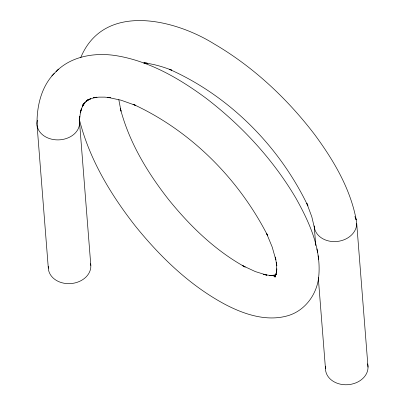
<?xml version="1.0" encoding="UTF-8"?>
<svg xmlns="http://www.w3.org/2000/svg" width="405" height="405" viewBox="0 0 405 405"><rect width="100%" height="100%" fill="white"/><g stroke="black" fill="none" stroke-linecap="round" stroke-linejoin="round"><path stroke-width="0.61" d="M37.002 124.163C36.83 106.07 41.29 86.812 54.204 73.477M79.476 124.532L79.755 116.372L79.486 119.84L80.2 114.129L81.44 108.849L80.286 112.261L82.018 107.522L84.255 103.265L82.362 106.302L85.07 102.551L82.696 104.996L87.46 100.111L85.87 101.746L89.054 99.357L86.685 100.906L90.781 98.698L87.455 100.005L92.026 98.329L96.997 97.205L93.439 97.706L98.891 97.134L104.703 97.129L110.236 97.64M276.797 269.381L276.559 272.514L276.666 267.573L276.23 262.217L276.823 265.781L275.359 257.053L275.835 259.904L272.226 247.126L266.505 233.229L267.685 235.675C238.793 179.056 191.049 130.881 133.073 104.257L135.457 105.31L121.019 100.197L107.548 97.316L110.302 97.635M276.848 268.758L276.22 273.173L275.081 277.126L276.185 273.532L274.555 276.954L276.002 274.337L274.19 276.716L276.129 274.418M80.661 57.768C103.655 2.157 173.846 18.873 213.87 43.745C253.257 66.769 287.196 98.542 314.786 134.744C333.507 160.183 350.295 188.365 356.203 219.783L354.896 216.508M56.052 71.609C71.401 56.017 95.145 52.326 116.022 55.647C149.354 61.028 179.385 78.489 206.165 98.319C241.841 125.677 272.995 159.337 295.883 198.121C309.081 221.712 321.221 248.057 318.811 275.754C317.469 293.62 305.446 310.564 287.93 315.697C266.525 321.909 243.977 314.305 225.003 304.332C189.753 285.454 160.481 257.104 135.493 226.233C110.955 194.967 89.844 159.985 79.82 121.222M51.83 75.917L58.431 69.164M276.089 274.357L273.952 276.342L275.673 274.99L269.593 275.582L273.461 275.582L268.626 275.253L263.437 274.347L266.905 275.187L255.317 271.573L242.686 265.69L245.136 267.027C215.146 250.467 190.132 226.162 168.713 199.695C147.435 172.576 129.094 142.256 120.391 108.636L121.004 111.162L118.812 99.696M275.957 274.6L273.942 275.845L274.96 275.349M275.764 274.782L274.023 275.451L275.694 275.061M143.689 62.972L147.309 63.195L144.15 62.927C153.606 64.01 162.79 66.698 171.639 70.146L169.194 69.215C229.615 96.056 279.445 146.468 307.916 205.917L306.823 203.34L311.82 216.847L314.665 228.876M316.938 248.898L317.505 252.32M318.102 255.798L318.695 259.362M356.724 223.631L368.018 367.087M314.27 226.689L315.758 245.552M318.284 277.612L325.478 368.768M79.547 122.264L90.816 265.442M37.027 124.74L48.316 268.201M79.188 119.875A21.303 16.524 -2.5 0 1 58.031 139.897A21.303 16.524 -2.5 0 1 37.462 120.234M90.604 263.716A21.298 16.802 -4.5 0 1 70.516 283.601A21.298 16.802 -4.5 0 1 48.332 266.46M355.408 217.758A21.303 17.076 -6.6 0 1 339.511 241.107A21.303 17.076 -6.6 0 1 314.214 225.899M367.568 363.862A21.298 16.802 -4.5 0 1 347.45 384.725A21.298 16.802 -4.5 0 1 325.686 366.196"/></g></svg>
